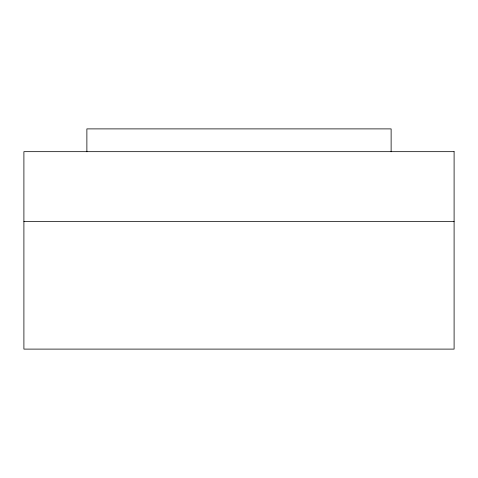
<?xml version="1.0" encoding="UTF-8"?>
<svg xmlns="http://www.w3.org/2000/svg" width="478" height="478" viewBox="0 0 478 478"><rect width="100%" height="100%" fill="white"/><g stroke="black" fill="none" stroke-linecap="round" stroke-linejoin="round"><path stroke-width="0.72" d="M23.9 221.535L454.1 221.535M391.124 151.759L391.124 128.893L86.877 128.893L86.877 151.759M454.1 151.669L23.9 151.669L23.9 349.107L454.1 349.107L454.1 151.669"/></g></svg>
